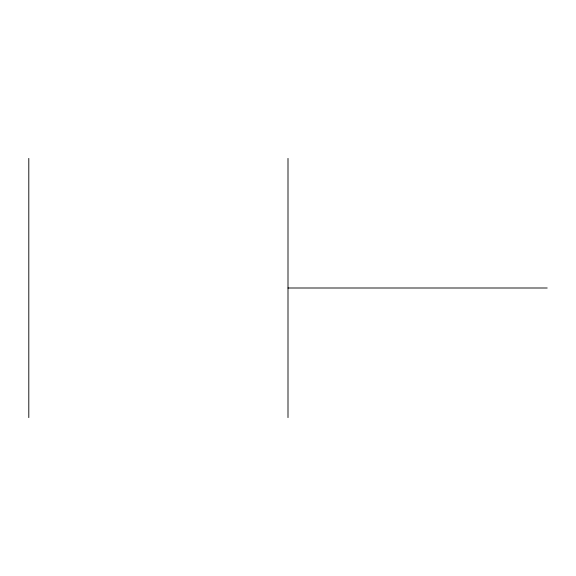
<?xml version="1.0" encoding="UTF-8"?>
<svg xmlns="http://www.w3.org/2000/svg" width="576" height="576" viewBox="0 0 576 576"><rect width="100%" height="100%" fill="white"/><g stroke="black" fill="none" stroke-linecap="round" stroke-linejoin="round"><path stroke-width="0.86" d="M288 288L547.2 288M288 158.4L288 417.6M28.8 158.4L28.8 417.6"/></g></svg>
